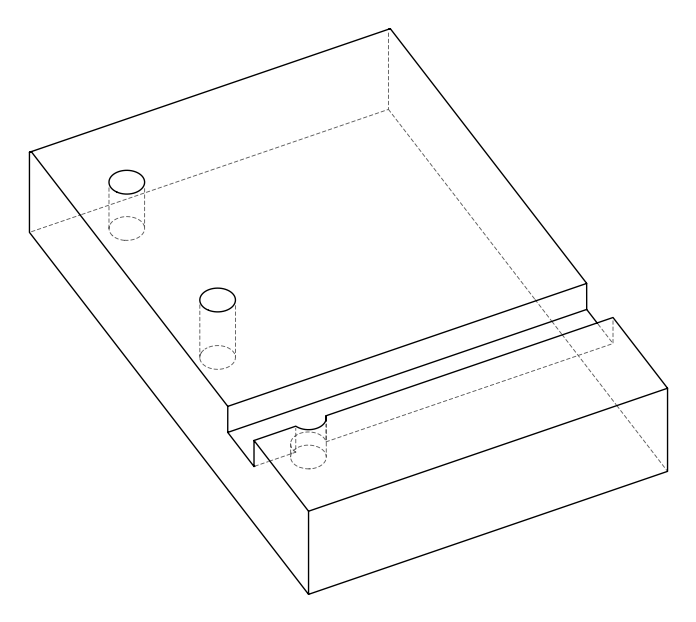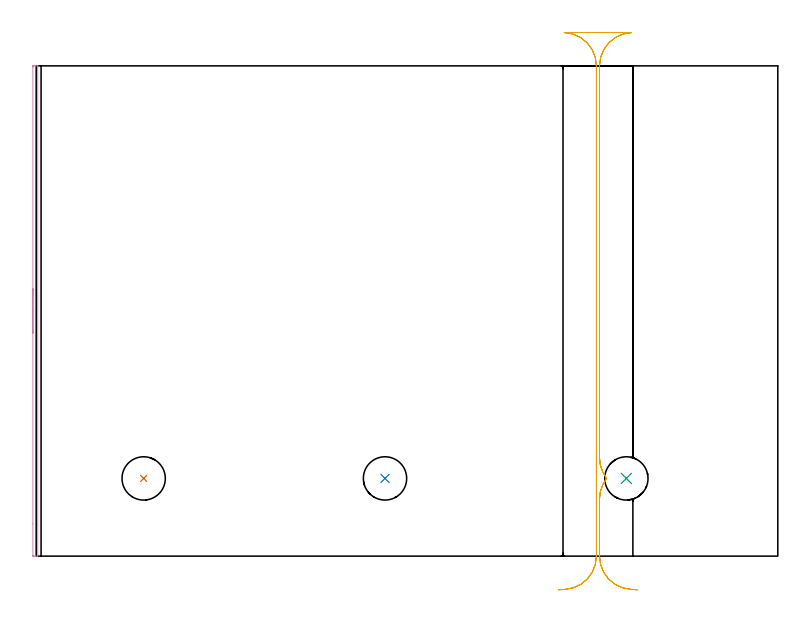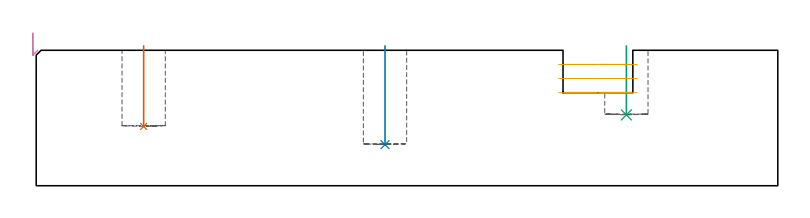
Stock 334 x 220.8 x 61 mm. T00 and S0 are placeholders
(PLAN: 5 operations, 2 tool changes, 5.8 min)
(1 INDEXABLE_INSERT_DRILL_BLIND_HOLE_FROM_SOLID | STEP1POCKET | NXT0302_010 | 0.15 min | 10164 mm3)
(2 INDEXABLE_INSERT_DRILL_BLIND_HOLE_FROM_SOLID_1 | STEP1POCKET_1 | NXT0302_010 | 0.18 min | 12610 mm3)
(3 INDEXABLE_INSERT_DRILL_BLIND_HOLE_FROM_SOLID_2 | STEP1POCKET_2 | NXT0302_010 | 0.13 min | 8613 mm3)
(4 AREA_MILL | FG_CHAMFER_SURFACE | UGT0205_001 | 1.92 min | 533 mm3)
(5 MILL_RECTANGULAR_SLOT | SLOT_RECTANGULAR | UGT0201_018 | Follow Part, ap 7.5, ae 75% | 3.47 min | 128522 mm3)
(TOOL NXT0302_010 | Index. Insert Drill 19.5mm [880-D1950L25-05] | D19.5 PA176 FL98 Z2)
(TOOL UGT0205_001 | Chamfer Mill 20 x 3 x 45 deg. | D20 FL50 Z2)
(TOOL UGT0201_018 | End mill 30 mm | D30 FL50 Z4)
(OP 1 INDEXABLE_INSERT_DRILL_BLIND_HOLE_FROM_SOLID)
G17 G21 G94 G90
T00 M6
G54
G17 G0 G90 X48.4 Y35. S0 M3
G43 Z71. H1
G94 G81 G98 Z26.7 F250. R63.
G80
M5
M2
(OP 2 INDEXABLE_INSERT_DRILL_BLIND_HOLE_FROM_SOLID_1)
G17 G21 G94 G90
T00 M6
G54
G17 G0 G90 X157.1 Y35. S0 M3
G43 Z71. H1
G94 G81 G98 Z18.5 F250. R63.
G80
M5
M2
(OP 3 INDEXABLE_INSERT_DRILL_BLIND_HOLE_FROM_SOLID_2)
G17 G21 G94 G90
T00 M6
G54
G17 G0 G90 X265.8 Y35. S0 M3
G43 Z71. H1
G94 G81 G98 Z31.9 F250. R63.
G80
M5
M2
(OP 4 AREA_MILL)
G17 G21 G94 G90
T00 M6
G54
G17 G0 G90 X-1.5 Y100.4 S1061 M3
G43 Z71. H0
Z68.8
G94 G1 Y100.438 Z67.928 F250.
Y100.552 Z67.064
Y100.741 Z66.212
Y101.003 Z65.38
Y101.337 Z64.574
Y101.74 Z63.8
Y102.208 Z63.064
Y102.74 Z62.372
Y103.329 Z61.729
Y103.972 Z61.14
Y104.664 Z60.609
Y105.4 Z60.14
Y106.174 Z59.737
Y106.98 Z59.403
Y107.812 Z59.141
Y108.664 Z58.952
Y109.528 Z58.838
Y110.4 Z58.8
Y220.313
X-1.499 Y220.639 Z58.801
X-1.495 Y220.756 Z58.803
X-1.491 Y220.795 Z58.805
X-1.266 Y220.797 Z59.03
X-0.639 Y220.8 Z59.66
X0.531 Z60.83
X0.616 Y220.799 Z60.908
X0.661 Y220.796 Z60.952
X0.697 Y220.79 Z60.988
X0.7 Y220.638 Z61.
Y0.161
X0.697 Y0.01 Z60.988
X0.617 Y0.003 Z60.909
X0.531 Y0. Z60.83
X-0.639 Z59.66
X-1.121 Z59.176
X-1.266 Y0.002 Z59.03
X-1.491 Y0.005 Z58.805
X-1.495 Y0.044 Z58.803
X-1.499 Y0.162 Z58.801
X-1.5 Y14.543 Z58.8
Y110.4
Y111.272 Z58.838
Y112.136 Z58.952
Y112.988 Z59.141
Y113.82 Z59.403
Y114.626 Z59.737
Y115.4 Z60.14
Y116.136 Z60.609
Y116.828 Z61.14
Y117.471 Z61.729
Y118.06 Z62.372
Y118.592 Z63.064
Y119.06 Z63.8
Y119.463 Z64.574
Y119.797 Z65.38
Y120.059 Z66.212
Y120.248 Z67.064
Y120.362 Z67.928
Y120.4 Z68.8
G0 Z71.
M5
M2
(OP 5 MILL_RECTANGULAR_SLOT)
G17 G21 G94 G90
T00 M6
G54
G17 G0 G90 X270.746 Y-15.16 S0 M3
G43 Z71. H0
Z54.633
G94 G1 X267.752 Y-14.97 F250.
G2 X253.7 Y0. R15. F500.
G1 Y25.691
G2 X256.938 Y35. R15.
X253.7 Y44.309 R15.
G1 Y220.8
G2 X268.152 Y235.79 R15.
G1 Y235.8
X237.848
Y235.79
G2 X252.3 Y220.8 R15.
G1 Y0.
G2 X238.248 Y-14.97 R15.
G1 X235.254 Y-15.16 F250.
G0 X270.746 Z48.267
G1 X267.752 Y-14.97
G2 X253.7 Y0. R15. F500.
G1 Y25.691
G2 X256.938 Y35. R15.
X253.7 Y44.309 R15.
G1 Y220.8
G2 X268.152 Y235.79 R15.
G1 Y235.8
X237.848
Y235.79
G2 X252.3 Y220.8 R15.
G1 Y0.
G2 X238.248 Y-14.97 R15.
G1 X235.254 Y-15.16 F250.
G0 X270.746 Z41.9
G1 X267.752 Y-14.97
G2 X253.7 Y0. R15. F500.
G1 Y25.691
G2 X256.938 Y35. R15.
X253.7 Y44.309 R15.
G1 Y220.8
G2 X268.152 Y235.79 R15.
G1 Y235.8
X237.848
Y235.79
G2 X252.3 Y220.8 R15.
G1 Y0.
G2 X238.248 Y-14.97 R15.
G1 X235.254 Y-15.16 F250.
G0 Z71.
M5
M2
